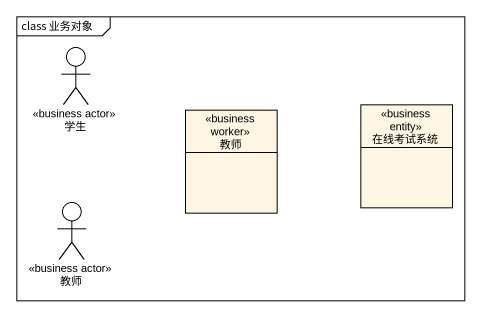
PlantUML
@startuml
mainframe class 业务对象
allowmixing
hide circle
hide empty members
actor 学生 <<business actor>>
class 教师 <<business worker>>
class 在线考试系统 <<business entity>>
actor "教师" as 教师_2 <<business actor>>
@enduml
